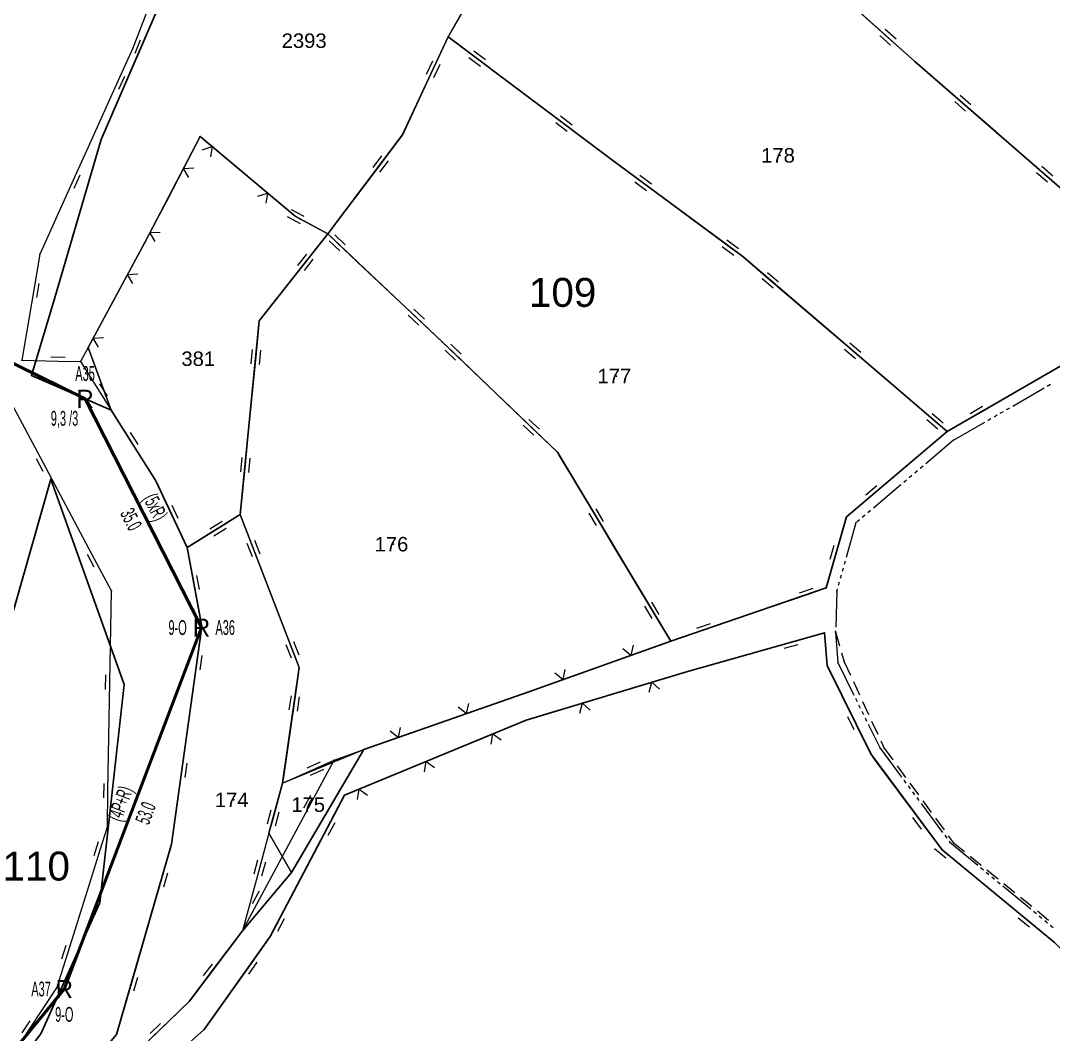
# Model space of a CAD drawing. Header units: millimetres. Extents: x 615240 to 617330, y 4151758 to 4153557.
# Drawn here: x 615952.1 to 616094.9, y 4152267.1 to 4152407.3 of the extents above; entities that cross this region are included whole.
import ezdxf
from ezdxf.enums import TextEntityAlignment as Align
from ezdxf.xclip import XClip

# ---------------------------------------------------------------- set-up
doc = ezdxf.new("R2010")
doc.units = ezdxf.units.MM
doc.header["$XCLIPFRAME"] = 2
for name, color, linetype, lineweight in [('01_UYGALAN_TARAMA', 26, 'Continuous', 20), ('02_ADA_ALN_YENI', 7, 'Continuous', 30), ('02_ADA_NO_YENI', 18, 'Continuous', 0), ('03_PARSEL_ALN_ESKI', 18, 'Continuous', 0), ('03_PARSEL_ALN_YENI', 171, 'Continuous', 0), ('03_PARSEL_NO_ESKI', 5, 'Continuous', 0), ('03_PARSEL_SNR_YENI', 5, 'Continuous', 0), ('06_DETAY_SNR_KROKI', 4, 'Continuous', 0), ('06_DETAY_SNR_PAFTA', 26, 'Continuous', 0), ('07_SNRTIP_GECERLI', 30, 'Continuous', 0), ('07_SNRTIP_SABIT', 18, 'Continuous', 0), ('DIREK_AG_MEVCUT', 3, 'Continuous', 25), ('HAT_AG_HAVAI_MEVCUT', 82, 'Continuous', 50), ('NOKTA_DETAY_YENI', 171, 'Continuous', 0), ('NOKTA_PARSEL_ESKI', 6, 'Continuous', 0), ('NOKTA_PARSEL_YENI', 30, 'Continuous', 0)]:
    doc.layers.add(name, color=color, linetype=linetype, lineweight=lineweight)
doc.styles.add('Direk', font='B_CAD')
doc.styles.get("Standard").update_dxf_attribs({"font": 'Arial'})

# ---------------------------------------------------------------- blocks, each defined once
blk = doc.blocks.new('fggg')
at = {"layer": '01_UYGALAN_TARAMA', "color": 252}
for p, q in [((616094.11, 4152356.74, 0.95), (616094.54, 4152356.99, 0.95)), ((616089.35, 4152353.99, 0.95), (616093.68, 4152356.49, 0.95)), ((616086.75, 4152352.5, 0.95), (616087.18, 4152352.75, 0.95)), ((616087.61, 4152353, 0.95), (616088.05, 4152353.25, 0.95)), ((616088.48, 4152353.5, 0.95), (616088.91, 4152353.75, 0.95)), ((616081.12, 4152349.25, 0.95), (616085.45, 4152351.75, 0.95)), ((616085.88, 4152352, 0.95), (616086.31, 4152352.25, 0.95)), ((616081.12, 4152349.25, 0.95), (616077.3, 4152346.02, 0.95)), ((616076.92, 4152345.69, 0.95), (616076.54, 4152345.37, 0.95)), ((616075.39, 4152344.4, 0.95), (616075.01, 4152344.08, 0.95)), ((616076.16, 4152345.05, 0.95), (616075.78, 4152344.72, 0.95)), ((616073.87, 4152343.11, 0.95), (616070.06, 4152339.87, 0.95)), ((616074.63, 4152343.75, 0.95), (616074.25, 4152343.43, 0.95)), ((616068.91, 4152338.9, 0.95), (616068.53, 4152338.58, 0.95)), ((616069.67, 4152339.55, 0.95), (616069.29, 4152339.23, 0.95)), ((616067.65, 4152337.84, 0.95), (616066.29, 4152333.03, 0.95)), ((616068.15, 4152338.26, 0.95), (616067.77, 4152337.93, 0.95)), ((616065.89, 4152331.58, 0.95), (616065.75, 4152331.1, 0.95)), ((616066.16, 4152332.55, 0.95), (616066.02, 4152332.06, 0.95)), ((616065.61, 4152330.62, 0.95), (616065.48, 4152330.14, 0.95)), ((616065, 4152328.43, 0.95), (616064.85, 4152323.43, 0.95)), ((616065.07, 4152328.7, 0.95), (616065, 4152328.43, 0.95)), ((616065.34, 4152329.66, 0.95), (616065.21, 4152329.18, 0.95)), ((616064.81, 4152322.73, 0.95), (616065.16, 4152318.52, 0.95)), ((616064.83, 4152322.93, 0.95), (616064.82, 4152322.76, 0.95)), ((616065.16, 4152318.52, 0.95), (616067.36, 4152314.03, 0.95)), ((616067.58, 4152313.58, 0.95), (616067.8, 4152313.13, 0.95)), ((616068.02, 4152312.68, 0.95), (616068.24, 4152312.23, 0.95)), ((616068.46, 4152311.79, 0.95), (616068.68, 4152311.34, 0.95)), ((616068.9, 4152310.89, 0.95), (616069.12, 4152310.44, 0.95)), ((616069.35, 4152309.99, 0.95), (616070.98, 4152306.67, 0.95)), ((616070.98, 4152306.67, 0.95), (616073.96, 4152302.66, 0.95)), ((616074.26, 4152302.26, 0.95), (616074.56, 4152301.86, 0.95)), ((616074.86, 4152301.46, 0.95), (616075.16, 4152301.06, 0.95)), ((616075.45, 4152300.66, 0.95), (616075.75, 4152300.25, 0.95)), ((616076.05, 4152299.85, 0.95), (616076.35, 4152299.45, 0.95)), ((616076.65, 4152299.05, 0.95), (616079.63, 4152295.04, 0.95)), ((616079.93, 4152294.64, 0.95), (616080.23, 4152294.24, 0.95)), ((616080.53, 4152293.84, 0.95), (616080.64, 4152293.68, 0.95)), ((616080.64, 4152293.68, 0.95), (616084.5, 4152290.5, 0.95)), ((616084.89, 4152290.18, 0.95), (616085.27, 4152289.86, 0.95)), ((616085.66, 4152289.54, 0.95), (616086.04, 4152289.23, 0.95)), ((616086.43, 4152288.91, 0.95), (616086.81, 4152288.59, 0.95)), ((616087.2, 4152288.27, 0.95), (616087.58, 4152287.95, 0.95)), ((616087.97, 4152287.64, 0.95), (616091.83, 4152284.45, 0.95)), ((616092.21, 4152284.13, 0.95), (616092.6, 4152283.82, 0.95)), ((616092.98, 4152283.5, 0.95), (616093.37, 4152283.18, 0.95)), ((616093.75, 4152282.86, 0.95), (616094.14, 4152282.54, 0.95)), ((616094.52, 4152282.22, 0.95), (616094.91, 4152281.91, 0.95))]:
    blk.add_line(p, q, dxfattribs=at)
for p in [(616081.12, 4152349.25, 635.67), (616081.12, 4152349.25, 635.67), (616067.65, 4152337.84, 639.24), (616067.65, 4152337.84, 639.24), (616065, 4152328.43, 638.83), (616065, 4152328.43, 638.83), (616064.81, 4152322.73, 638.64), (616064.82, 4152322.76, 638.84), (616065.16, 4152318.52, 638.39), (616065.16, 4152318.52, 638.39), (616070.98, 4152306.67, 638.17), (616070.98, 4152306.67, 638.17), (616080.64, 4152293.68, 637.95), (616080.64, 4152293.68, 637.95)]:
    blk.add_point(p, dxfattribs=at)
at = {"layer": '02_ADA_ALN_YENI', "color": 252}
for points in [[(616103.19, 4152363.7, 0), (616080.25, 4152350.48, 0), (616066.33, 4152338.69, 0), (616063.55, 4152328.84, 0), (616042.03, 4152321.46, 0), (616022.4, 4152314.49, 0), (615999.62, 4152306.49, 0), (615989.6, 4152289.48, 0), (615982.82, 4152281.42, 0), (615975.48, 4152271.72, 0), (615967.56, 4152264.05, 0)], [(615965.41, 4152267.08, 0), (615973.02, 4152293.41, 0), (615977.18, 4152323.52, 0), (615975.19, 4152334.41, 0), (615975.19, 4152334.41, 0), (615970.83, 4152343.65, 0), (615964.66, 4152353.43, 0), (615953.66, 4152358.19, 0), (615956.92, 4152369.12, 0), (615963.27, 4152390.84, 0), (615972.73, 4152412.74, 0), (615989.16, 4152436.89, 0), (616005.21, 4152451.7, 0), (616021.89, 4152458.64, 0), (616027.83, 4152442.63, 0), (616026.38, 4152468.86, 0), (616039.04, 4152487.19, 0), (616068.96, 4152459.72, 0), (616091.13, 4152438.44, 0), (616109.93, 4152420.61, 0)], [(615964.12, 4152255.83, 0), (615977.51, 4152267.77, 0), (615986.67, 4152280.66, 0), (615996.93, 4152300.19, 0), (616022.06, 4152310.56, 0), (616044.2, 4152317.23, 0), (616063.31, 4152322.61, 0), (616063.68, 4152318.11, 0), (616069.69, 4152305.89, 0), (616079.55, 4152292.64, 0), (616095.09, 4152279.81, 0)]]:
    blk.add_polyline3d(points, dxfattribs=at)
blk.add_polyline3d([(615966.47, 4152315.5, 0), (615963.1, 4152285.31, 0), (615954.95, 4152267.17, 0), (615944.02, 4152253.12, 0), (615914.11, 4152240.35, 0), (615929.04, 4152267, 0), (615942.49, 4152295.38, 0), (615956.34, 4152343.87, 0), (615966.47, 4152315.5, 0)], close=True, dxfattribs=at)
at = {"layer": '03_PARSEL_ALN_ESKI', "color": 252}
for p in [(615991.74, 4152404.5), (616057.17, 4152388.65), (615977, 4152360.53), (616034.53, 4152358.14), (616003.72, 4152334.89), (615981.61, 4152299.53), (615992.19, 4152298.88)]:
    blk.add_point(p, dxfattribs=at)
at = {"layer": '03_PARSEL_ALN_YENI', "color": 252}
for points in [[(616122.52, 4152395.13, 0), (616108.84, 4152372.89, 0), (616075.8, 4152401.62, 0), (616052.92, 4152422.14, 0), (616027.83, 4152442.63, 0), (616026.38, 4152468.86, 0), (616039.04, 4152487.19, 0), (616068.96, 4152459.72, 0), (616091.13, 4152438.44, 0), (616109.93, 4152420.61, 0), (616128.57, 4152402.57, 0), (616122.52, 4152395.13, 0)], [(615990.1, 4152380.22, 0), (615976.99, 4152391.24, 0), (615969.3, 4152376.59, 0), (615961.49, 4152362.09, 0), (615964.66, 4152353.43, 0), (615953.66, 4152358.19, 0), (615956.92, 4152369.12, 0), (615963.27, 4152390.84, 0), (615972.73, 4152412.74, 0), (615989.16, 4152436.89, 0), (616005.21, 4152451.7, 0), (616021.89, 4152458.64, 0), (616027.83, 4152442.63, 0), (616018.41, 4152417.55, 0), (616011.28, 4152405.05, 0), (616004.92, 4152391.44, 0), (615994.6, 4152377.78, 0), (615990.1, 4152380.22, 0)], [(616052.92, 4152422.14, 0), (616075.8, 4152401.62, 0), (616108.84, 4152372.89, 0), (616103.19, 4152363.7, 0), (616080.25, 4152350.48, 0), (616052, 4152374.65, 0), (616034.21, 4152387.82, 0), (616011.28, 4152405.05, 0), (616018.41, 4152417.55, 0), (616027.83, 4152442.63, 0), (616052.92, 4152422.14, 0)], [(616026.37, 4152347.59, 0), (616010.49, 4152362.84, 0), (615994.6, 4152377.78, 0), (616004.92, 4152391.44, 0), (616011.28, 4152405.05, 0), (616034.21, 4152387.82, 0), (616052, 4152374.65, 0), (616080.25, 4152350.48, 0), (616066.33, 4152338.69, 0), (616063.55, 4152328.84, 0), (616042.03, 4152321.46, 0), (616026.37, 4152347.59, 0)], [(615961.49, 4152362.09, 0), (615969.3, 4152376.59, 0), (615976.99, 4152391.24, 0), (615990.1, 4152380.22, 0), (615994.6, 4152377.78, 0), (615985.13, 4152365.75, 0), (615982.52, 4152338.97, 0), (615975.19, 4152334.41, 0), (615970.83, 4152343.65, 0), (615964.66, 4152353.43, 0), (615961.49, 4152362.09, 0)], [(615988.35, 4152301.83, 0), (615990.67, 4152317.82, 0), (615982.52, 4152338.97, 0), (615985.13, 4152365.75, 0), (615994.6, 4152377.78, 0), (616010.49, 4152362.84, 0), (616026.37, 4152347.59, 0), (616042.03, 4152321.46, 0), (616022.4, 4152314.49, 0), (615999.62, 4152306.49, 0), (615988.35, 4152301.83, 0)], [(615929.04, 4152267, 0), (615942.49, 4152295.38, 0), (615956.34, 4152343.87, 0), (615966.47, 4152315.5, 0), (615963.1, 4152285.31, 0), (615954.95, 4152267.17, 0), (615944.02, 4152253.12, 0), (615914.11, 4152240.35, 0), (615929.04, 4152267, 0)], [(615965.41, 4152267.08, 0), (615973.02, 4152293.41, 0), (615977.18, 4152323.52, 0), (615975.19, 4152334.41, 0), (615982.52, 4152338.97, 0), (615990.67, 4152317.82, 0), (615988.35, 4152301.83, 0), (615986.48, 4152294.93, 0), (615989.6, 4152289.48, 0), (615982.82, 4152281.42, 0), (615975.48, 4152271.72, 0), (615967.56, 4152264.05, 0), (615952.88, 4152250.53, 0), (615956.33, 4152256.31, 0), (615965.41, 4152267.08, 0)], [(616120.28, 4152265.64, 0), (616032.46, 4152199.85, 0), (616026.09, 4152201.33, 0), (616001.7, 4152209.71, 0), (615999.9, 4152213.3, 0), (615993.24, 4152222.09, 0), (615987.11, 4152229.42, 0), (615980.66, 4152237.7, 0), (615969.53, 4152249.57, 0), (615965.79, 4152253.71, 0), (615964.12, 4152255.83, 0), (615977.51, 4152267.77, 0), (615986.67, 4152280.66, 0), (615996.93, 4152300.19, 0), (616022.06, 4152310.56, 0), (616044.2, 4152317.23, 0), (616063.31, 4152322.61, 0), (616063.68, 4152318.11, 0), (616069.69, 4152305.89, 0), (616079.55, 4152292.64, 0), (616095.09, 4152279.81, 0), (616105.7, 4152269.42, 0), (616120.28, 4152265.64, 0)], [(615988.35, 4152301.83, 0), (615999.62, 4152306.49, 0), (615989.6, 4152289.48, 0), (615986.48, 4152294.93, 0), (615988.35, 4152301.83, 0)]]:
    blk.add_polyline3d(points, close=True, dxfattribs=at)
at = {"layer": '03_PARSEL_SNR_YENI', "color": 252}
for p, q in [((616015.94, 4152413.21, 0.95), (616011.28, 4152405.05, 0.95)), ((616072.07, 4152404.96, 0.95), (616064.63, 4152411.63, 0.95)), ((616073.19, 4152404.71, 0.95), (616071.7, 4152406.04, 0.95)), ((616011.28, 4152405.05, 0.95), (616009.16, 4152400.52, 0.95)), ((616011.28, 4152405.05, 0.95), (616015.28, 4152402.05, 0.95)), ((616072.44, 4152403.87, 0.95), (616070.95, 4152405.2, 0.95)), ((616075.8, 4152401.62, 0.95), (616072.07, 4152404.96, 0.95)), ((616014.81, 4152403.1, 0.95), (616016.41, 4152401.9, 0.95)), ((616009.08, 4152401.66, 0.95), (616008.23, 4152399.85, 0.95)), ((616014.14, 4152402.2, 0.95), (616015.74, 4152401, 0.95)), ((616015.28, 4152402.05, 0.95), (616023.27, 4152396.04, 0.95)), ((616082.42, 4152395.86, 0.95), (616075.8, 4152401.62, 0.95)), ((616009.16, 4152400.52, 0.95), (616004.93, 4152391.46, 0.95)), ((616010.1, 4152401.19, 0.95), (616009.25, 4152399.38, 0.95)), ((616023.27, 4152396.04, 0.95), (616027.27, 4152393.04, 0.95)), ((616082.81, 4152394.78, 0.95), (616081.3, 4152396.09, 0.95)), ((616083.55, 4152395.62, 0.95), (616082.04, 4152396.94, 0.95)), ((616086.2, 4152392.58, 0.95), (616082.42, 4152395.86, 0.95)), ((616026.13, 4152393.19, 0.95), (616027.73, 4152391.99, 0.95)), ((616026.81, 4152394.09, 0.95), (616028.41, 4152392.89, 0.95)), ((616027.27, 4152393.04, 0.95), (616034.21, 4152387.82, 0.95)), ((616004.92, 4152391.44, 0.95), (616001.91, 4152387.45, 0.95)), ((616004.93, 4152391.46, 0.95), (616004.92, 4152391.44, 0.95)), ((616093.74, 4152386.01, 0.95), (616086.2, 4152392.58, 0.95)), ((615976.99, 4152391.24, 0.95), (615974.66, 4152386.81, 0.95)), ((615978.62, 4152389.87, 0.95), (615976.99, 4152391.24, 0.95)), ((615977.26, 4152389.42, 0.95), (615978.62, 4152389.87, 0.95)), ((615978.62, 4152389.87, 0.95), (615978.41, 4152388.45, 0.95)), ((615982.45, 4152386.65, 0.95), (615978.62, 4152389.87, 0.95)), ((616002.06, 4152388.58, 0.95), (616000.86, 4152386.99, 0.95)), ((616001.91, 4152387.45, 0.95), (615995.88, 4152379.47, 0.95)), ((616002.96, 4152387.91, 0.95), (616001.76, 4152386.31, 0.95)), ((616034.21, 4152387.82, 0.95), (616038.23, 4152384.85, 0.95)), ((616094.87, 4152385.78, 0.95), (616093.36, 4152387.09, 0.95)), ((615974.66, 4152386.81, 0.95), (615972.34, 4152382.38, 0.95)), ((615974.66, 4152386.81, 0.95), (615976.09, 4152386.91, 0.95)), ((615975.4, 4152385.58, 0.95), (615974.66, 4152386.81, 0.95)), ((615986.28, 4152383.44, 0.95), (615982.45, 4152386.65, 0.95)), ((616037.76, 4152385.9, 0.95), (616039.36, 4152384.71, 0.95)), ((616094.13, 4152384.93, 0.95), (616092.62, 4152386.25, 0.95)), ((616097.52, 4152382.73, 0.95), (616093.74, 4152386.01, 0.95)), ((616037.09, 4152384.99, 0.95), (616038.69, 4152383.8, 0.95)), ((616038.23, 4152384.85, 0.95), (616046.26, 4152378.9, 0.95)), ((615984.92, 4152382.99, 0.95), (615986.28, 4152383.44, 0.95)), ((615986.28, 4152383.44, 0.95), (615986.07, 4152382.02, 0.95)), ((615990.1, 4152380.22, 0.95), (615986.28, 4152383.44, 0.95)), ((615972.34, 4152382.38, 0.95), (615970.02, 4152377.96, 0.95)), ((615990.82, 4152379.19, 0.95), (615989.06, 4152380.15, 0.95)), ((615991.36, 4152380.18, 0.95), (615989.6, 4152381.13, 0.95)), ((615990.21, 4152380.16, 0.95), (615990.1, 4152380.22, 0.95)), ((615994.6, 4152377.78, 0.95), (615990.21, 4152380.16, 0.95)), ((615995.88, 4152379.47, 0.95), (615994.6, 4152377.78, 0.95)), ((616046.26, 4152378.9, 0.95), (616050.28, 4152375.92, 0.95)), ((615970.02, 4152377.96, 0.95), (615969.3, 4152376.59, 0.95)), ((615970.02, 4152377.96, 0.95), (615971.44, 4152378.05, 0.95)), ((615970.75, 4152376.73, 0.95), (615970.02, 4152377.96, 0.95)), ((615994.6, 4152377.78, 0.95), (615991.51, 4152373.85, 0.95)), ((615995.92, 4152376.54, 0.95), (615994.6, 4152377.78, 0.95)), ((615997.04, 4152376.27, 0.95), (615995.58, 4152377.64, 0.95)), ((616049.81, 4152376.97, 0.95), (616051.42, 4152375.78, 0.95)), ((615969.3, 4152376.59, 0.95), (615966.93, 4152372.19, 0.95)), ((615996.27, 4152375.45, 0.95), (615994.81, 4152376.82, 0.95)), ((615999.57, 4152373.12, 0.95), (615995.92, 4152376.54, 0.95)), ((616049.14, 4152376.06, 0.95), (616050.75, 4152374.87, 0.95)), ((616050.28, 4152375.92, 0.95), (616052, 4152374.65, 0.95)), ((615991.69, 4152374.99, 0.95), (615990.45, 4152373.42, 0.95)), ((615992.57, 4152374.29, 0.95), (615991.34, 4152372.72, 0.95)), ((616052, 4152374.65, 0.95), (616055.8, 4152371.4, 0.95)), ((615991.51, 4152373.85, 0.95), (615985.33, 4152366, 0.95)), ((616006.85, 4152366.27, 0.95), (615999.57, 4152373.12, 0.95)), ((615966.93, 4152372.19, 0.95), (615964.55, 4152367.78, 0.95)), ((615966.93, 4152372.19, 0.95), (615968.35, 4152372.27, 0.95)), ((615967.64, 4152370.95, 0.95), (615966.93, 4152372.19, 0.95)), ((616054.68, 4152371.62, 0.95), (616056.19, 4152370.32, 0.95)), ((616055.41, 4152372.47, 0.95), (616056.93, 4152371.17, 0.95)), ((616055.8, 4152371.4, 0.95), (616063.4, 4152364.9, 0.95)), ((615964.55, 4152367.78, 0.95), (615962.18, 4152363.38, 0.95)), ((616007.97, 4152365.99, 0.95), (616006.51, 4152367.36, 0.95)), ((615985.13, 4152365.75, 0.95), (615984.65, 4152360.77, 0.95)), ((615985.33, 4152366, 0.95), (615985.13, 4152365.75, 0.95)), ((616007.19, 4152365.17, 0.95), (616005.74, 4152366.54, 0.95)), ((616010.49, 4152362.84, 0.95), (616006.85, 4152366.27, 0.95)), ((616063.4, 4152364.9, 0.95), (616067.2, 4152361.65, 0.95)), ((615962.18, 4152363.38, 0.95), (615961.49, 4152362.09, 0.95)), ((615962.18, 4152363.38, 0.95), (615963.61, 4152363.46, 0.95)), ((615962.9, 4152362.14, 0.95), (615962.18, 4152363.38, 0.95)), ((616011.95, 4152361.45, 0.95), (616010.49, 4152362.84, 0.95)), ((616066.8, 4152362.72, 0.95), (616068.32, 4152361.42, 0.95)), ((615984.18, 4152361.82, 0.95), (615983.99, 4152359.83, 0.95)), ((615985.3, 4152361.71, 0.95), (615985.11, 4152359.72, 0.95)), ((616012.28, 4152360.35, 0.95), (616010.84, 4152361.73, 0.95)), ((616013.06, 4152361.16, 0.95), (616011.62, 4152362.55, 0.95)), ((616015.55, 4152357.98, 0.95), (616011.95, 4152361.45, 0.95)), ((616066.07, 4152361.87, 0.95), (616067.59, 4152360.57, 0.95)), ((616067.2, 4152361.65, 0.95), (616074.8, 4152355.15, 0.95)), ((615984.65, 4152360.77, 0.95), (615983.67, 4152350.82, 0.95)), ((616093.24, 4152357.97, 0.95), (616097.58, 4152360.47, 0.95)), ((616022.76, 4152351.05, 0.95), (616015.55, 4152357.98, 0.95)), ((616084.58, 4152352.98, 0.95), (616093.24, 4152357.97, 0.95)), ((616074.8, 4152355.15, 0.95), (616078.6, 4152351.9, 0.95)), ((615964.66, 4152353.43, 0.95), (615967.33, 4152349.2, 0.95)), ((616078.2, 4152352.97, 0.95), (616079.72, 4152351.67, 0.95)), ((616080.25, 4152350.48, 0.95), (616084.58, 4152352.98, 0.95)), ((616083.43, 4152352.97, 0.95), (616085.17, 4152353.97, 0.95)), ((616023.09, 4152349.96, 0.95), (616021.65, 4152351.34, 0.95)), ((616023.87, 4152350.77, 0.95), (616022.43, 4152352.15, 0.95)), ((616077.47, 4152352.12, 0.95), (616078.99, 4152350.82, 0.95)), ((616078.6, 4152351.9, 0.95), (616080.25, 4152350.48, 0.95)), ((615967.27, 4152350.34, 0.95), (615968.34, 4152348.65, 0.95)), ((615983.67, 4152350.82, 0.95), (615983.19, 4152345.84, 0.95)), ((616026.37, 4152347.59, 0.95), (616022.76, 4152351.05, 0.95)), ((616077.78, 4152348.39, 0.95), (616080.25, 4152350.48, 0.95)), ((615967.33, 4152349.2, 0.95), (615970.83, 4152343.65, 0.95)), ((616026.61, 4152347.19, 0.95), (616026.37, 4152347.59, 0.95)), ((616031.75, 4152338.61, 0.95), (616026.61, 4152347.19, 0.95)), ((616070.15, 4152341.92, 0.95), (616077.78, 4152348.39, 0.95)), ((615983.19, 4152345.84, 0.95), (615982.52, 4152338.97, 0.95)), ((615982.72, 4152346.89, 0.95), (615982.53, 4152344.9, 0.95)), ((615983.84, 4152346.78, 0.95), (615983.65, 4152344.79, 0.95)), ((615970.83, 4152343.65, 0.95), (615972.96, 4152339.13, 0.95)), ((616069.02, 4152341.7, 0.95), (616070.55, 4152343, 0.95)), ((616066.33, 4152338.69, 0.95), (616070.15, 4152341.92, 0.95)), ((615973.05, 4152340.28, 0.95), (615973.9, 4152338.47, 0.95)), ((615972.96, 4152339.13, 0.95), (615975.19, 4152334.41, 0.95)), ((615979.43, 4152337.05, 0.95), (615982.52, 4152338.97, 0.95)), ((615982.52, 4152338.97, 0.95), (615984.31, 4152334.31, 0.95)), ((616031.78, 4152337.47, 0.95), (616030.75, 4152339.18, 0.95)), ((616032.75, 4152338.04, 0.95), (616031.72, 4152339.76, 0.95)), ((616034.32, 4152334.32, 0.95), (616031.75, 4152338.61, 0.95)), ((616064.91, 4152333.65, 0.95), (616066.33, 4152338.69, 0.95)), ((615975.19, 4152334.41, 0.95), (615979.43, 4152337.05, 0.95)), ((615978.29, 4152337, 0.95), (615979.99, 4152338.06, 0.95)), ((615978.88, 4152336.05, 0.95), (615980.58, 4152337.11, 0.95)), ((615975.19, 4152334.41, 0.95), (615976.09, 4152329.5, 0.95)), ((615983.43, 4152335.04, 0.95), (615984.15, 4152333.17, 0.95)), ((615984.31, 4152334.31, 0.95), (615987.91, 4152324.97, 0.95)), ((615984.48, 4152335.44, 0.95), (615985.2, 4152333.57, 0.95)), ((616039.46, 4152325.75, 0.95), (616034.32, 4152334.32, 0.95)), ((616064.1, 4152332.84, 0.95), (616064.64, 4152334.77, 0.95)), ((616063.55, 4152328.84, 0.95), (616064.91, 4152333.65, 0.95)), ((615976.46, 4152330.58, 0.95), (615976.82, 4152328.61, 0.95)), ((615976.09, 4152329.5, 0.95), (615977.18, 4152323.52, 0.95)), ((616059.82, 4152328.15, 0.95), (616061.71, 4152328.8, 0.95)), ((616060.95, 4152327.95, 0.95), (616063.55, 4152328.84, 0.95)), ((616056.22, 4152326.32, 0.95), (616060.95, 4152327.95, 0.95)), ((616039.49, 4152324.6, 0.95), (616038.46, 4152326.32, 0.95)), ((616040.46, 4152325.18, 0.95), (616039.43, 4152326.89, 0.95)), ((616042.03, 4152321.46, 0.95), (616039.46, 4152325.75, 0.95)), ((616046.76, 4152323.08, 0.95), (616056.22, 4152326.32, 0.95)), ((615987.91, 4152324.97, 0.95), (615989.71, 4152320.31, 0.95)), ((615977.18, 4152323.52, 0.95), (615976.49, 4152318.57, 0.95)), ((616042.03, 4152321.46, 0.95), (616046.76, 4152323.08, 0.95)), ((616045.63, 4152323.29, 0.95), (616047.52, 4152323.94, 0.95)), ((615989.87, 4152321.44, 0.95), (615990.59, 4152319.58, 0.95)), ((616041.24, 4152321.18, 0.95), (616042.03, 4152321.46, 0.95)), ((616063.31, 4152322.61, 0.95), (616058.5, 4152321.26, 0.95)), ((616063.68, 4152318.11, 0.95), (616063.31, 4152322.61, 0.95)), ((615988.82, 4152321.04, 0.95), (615989.54, 4152319.17, 0.95)), ((615989.71, 4152320.31, 0.95), (615990.67, 4152317.82, 0.95)), ((616036.53, 4152319.51, 0.95), (616035.42, 4152320.41, 0.95)), ((616036.53, 4152319.51, 0.95), (616041.24, 4152321.18, 0.95)), ((616036.83, 4152320.91, 0.95), (616036.53, 4152319.51, 0.95)), ((616058.5, 4152321.26, 0.95), (616048.88, 4152318.55, 0.95)), ((616059.62, 4152320.99, 0.95), (616057.69, 4152320.45, 0.95)), ((615976.49, 4152318.57, 0.95), (615975.12, 4152308.66, 0.95)), ((615977.19, 4152319.48, 0.95), (615976.91, 4152317.5, 0.95)), ((616031.82, 4152317.84, 0.95), (616036.53, 4152319.51, 0.95)), ((616048.88, 4152318.55, 0.95), (616044.2, 4152317.23, 0.95)), ((615990.67, 4152317.82, 0.95), (615989.95, 4152312.87, 0.95)), ((616027.11, 4152316.17, 0.95), (616025.99, 4152317.06, 0.95)), ((616027.11, 4152316.17, 0.95), (616031.82, 4152317.84, 0.95)), ((616027.41, 4152317.56, 0.95), (616027.11, 4152316.17, 0.95)), ((616044.2, 4152317.23, 0.95), (616039.41, 4152315.79, 0.95)), ((616067.49, 4152310.37, 0.95), (616063.68, 4152318.11, 0.95)), ((616022.4, 4152314.49, 0.95), (616027.11, 4152316.17, 0.95)), ((616039.41, 4152315.79, 0.95), (616034.63, 4152314.35, 0.95)), ((616039.05, 4152314.41, 0.95), (616039.41, 4152315.79, 0.95)), ((616039.41, 4152315.79, 0.95), (616040.48, 4152314.84, 0.95)), ((616018.49, 4152313.12, 0.95), (616022.4, 4152314.49, 0.95)), ((616034.63, 4152314.35, 0.95), (616029.84, 4152312.91, 0.95)), ((615989.95, 4152312.87, 0.95), (615988.52, 4152302.98, 0.95)), ((615989.54, 4152313.94, 0.95), (615989.25, 4152311.97, 0.95)), ((615990.65, 4152313.78, 0.95), (615990.36, 4152311.8, 0.95)), ((616013.77, 4152311.46, 0.95), (616018.49, 4152313.12, 0.95)), ((616014.08, 4152312.86, 0.95), (616013.77, 4152311.46, 0.95)), ((616029.84, 4152312.91, 0.95), (616025.05, 4152311.46, 0.95)), ((616029.47, 4152311.52, 0.95), (616029.84, 4152312.91, 0.95)), ((616029.84, 4152312.91, 0.95), (616030.91, 4152311.96, 0.95)), ((616009.06, 4152309.8, 0.95), (616013.77, 4152311.46, 0.95)), ((616013.77, 4152311.46, 0.95), (616012.66, 4152312.36, 0.95)), ((616025.05, 4152311.46, 0.95), (616022.06, 4152310.56, 0.95)), ((616022.06, 4152310.56, 0.95), (616017.44, 4152308.66, 0.95)), ((616067.42, 4152309.23, 0.95), (616066.54, 4152311.02, 0.95)), ((616069.69, 4152305.89, 0.95), (616067.49, 4152310.37, 0.95)), ((615975.12, 4152308.66, 0.95), (615974.44, 4152303.71, 0.95)), ((616004.34, 4152308.15, 0.95), (616003.23, 4152309.05, 0.95)), ((616004.34, 4152308.15, 0.95), (616009.06, 4152309.8, 0.95)), ((616004.64, 4152309.54, 0.95), (616004.34, 4152308.15, 0.95)), ((616017.44, 4152308.66, 0.95), (616012.82, 4152306.75, 0.95)), ((616017.21, 4152307.24, 0.95), (616017.44, 4152308.66, 0.95)), ((616017.44, 4152308.66, 0.95), (616018.6, 4152307.82, 0.95)), ((615999.62, 4152306.49, 0.95), (616004.34, 4152308.15, 0.95)), ((616012.82, 4152306.75, 0.95), (616008.2, 4152304.84, 0.95)), ((616070.59, 4152304.67, 0.95), (616069.69, 4152305.89, 0.95)), ((615975.13, 4152304.62, 0.95), (615974.86, 4152302.64, 0.95)), ((616008.2, 4152304.84, 0.95), (616003.58, 4152302.93, 0.95)), ((616007.97, 4152303.43, 0.95), (616008.2, 4152304.84, 0.95)), ((616008.2, 4152304.84, 0.95), (616009.36, 4152304, 0.95)), ((616076.56, 4152296.65, 0.95), (616070.59, 4152304.67, 0.95)), ((615974.44, 4152303.71, 0.95), (615973.07, 4152293.8, 0.95)), ((615988.52, 4152302.98, 0.95), (615988.35, 4152301.83, 0.95)), ((616003.58, 4152302.93, 0.95), (615998.96, 4152301.02, 0.95)), ((615988.35, 4152301.83, 0.95), (615987.05, 4152297.01, 0.95)), ((615996.93, 4152300.19, 0.95), (615994.6, 4152295.76, 0.95)), ((615998.96, 4152301.02, 0.95), (615996.93, 4152300.19, 0.95)), ((615998.73, 4152299.61, 0.95), (615998.96, 4152301.02, 0.95)), ((615998.96, 4152301.02, 0.95), (616000.11, 4152300.18, 0.95)), ((615986.76, 4152298.12, 0.95), (615986.24, 4152296.19, 0.95)), ((615987.05, 4152297.01, 0.95), (615986.48, 4152294.93, 0.95)), ((615987.85, 4152297.83, 0.95), (615987.33, 4152295.9, 0.95)), ((616076.71, 4152295.51, 0.95), (616075.52, 4152297.12, 0.95)), ((615994.6, 4152295.76, 0.95), (615989.95, 4152286.91, 0.95)), ((615995.57, 4152296.38, 0.95), (615994.64, 4152294.61, 0.95)), ((616079.55, 4152292.64, 0.95), (616076.56, 4152296.65, 0.95)), ((615973.02, 4152293.41, 0.95), (615971.63, 4152288.6, 0.95)), ((615973.07, 4152293.8, 0.95), (615973.02, 4152293.41, 0.95)), ((616080.08, 4152291.48, 0.95), (616078.53, 4152292.75, 0.95)), ((616079.66, 4152292.55, 0.95), (616079.55, 4152292.64, 0.95)), ((616083.52, 4152289.36, 0.95), (616079.66, 4152292.55, 0.95)), ((615971.63, 4152288.6, 0.95), (615968.86, 4152279, 0.95)), ((615972.45, 4152289.41, 0.95), (615971.89, 4152287.49, 0.95)), ((616091.23, 4152283, 0.95), (616083.52, 4152289.36, 0.95)), ((615989.95, 4152286.91, 0.95), (615987.62, 4152282.48, 0.95)), ((615988.59, 4152283.11, 0.95), (615987.66, 4152281.34, 0.95)), ((616091.64, 4152281.93, 0.95), (616090.1, 4152283.2, 0.95)), ((616095.09, 4152279.81, 0.95), (616091.23, 4152283, 0.95)), ((615978.5, 4152275.71, 0.95), (615982.82, 4152281.42, 0.95)), ((615987.62, 4152282.48, 0.95), (615986.67, 4152280.66, 0.95)), ((615986.67, 4152280.66, 0.95), (615983.77, 4152276.59, 0.95)), ((615968.86, 4152279, 0.95), (615967.47, 4152274.19, 0.95)), ((615984.81, 4152277.08, 0.95), (615983.65, 4152275.44, 0.95)), ((615975.48, 4152271.72, 0.95), (615978.5, 4152275.71, 0.95)), ((615977.45, 4152275.25, 0.95), (615978.66, 4152276.84, 0.95)), ((615983.77, 4152276.59, 0.95), (615977.98, 4152268.43, 0.95)), ((615967.47, 4152274.19, 0.95), (615965.41, 4152267.08, 0.95)), ((615968.29, 4152275, 0.95), (615967.73, 4152273.08, 0.95)), ((615971.15, 4152267.53, 0.95), (615975.48, 4152271.72, 0.95)), ((615970.04, 4152267.24, 0.95), (615971.48, 4152268.63, 0.95)), ((615967.56, 4152264.05, 0.95), (615971.15, 4152267.53, 0.95)), ((615974.57, 4152265.15, 0.95), (615977.51, 4152267.77, 0.95)), ((615977.98, 4152268.43, 0.95), (615977.51, 4152267.77, 0.95))]:
    blk.add_line(p, q, dxfattribs=at)
for p in [(616011.28, 4152405.05, 627.47), (616011.28, 4152405.05, 627.47), (616011.28, 4152405.05, 627.47), (616075.8, 4152401.62, 631.04), (616075.8, 4152401.62, 631.04), (616004.92, 4152391.44, 627.67), (616004.92, 4152391.44, 627.67), (615976.99, 4152391.24, 617.72), (615976.99, 4152391.24, 617.72), (616034.21, 4152387.82, 628.47), (616034.21, 4152387.82, 628.47), (615990.1, 4152380.22, 619.07), (615990.1, 4152380.22, 619.07), (615994.6, 4152377.78, 627.46), (615994.6, 4152377.78, 627.46), (615994.6, 4152377.78, 627.46), (615994.6, 4152377.78, 627.46), (615969.3, 4152376.59, 617.73), (615969.3, 4152376.59, 617.73), (616052, 4152374.65, 631.33), (616052, 4152374.65, 631.33), (615985.13, 4152365.75, 625.47), (615985.13, 4152365.75, 625.47), (616010.49, 4152362.84, 628.07), (616010.49, 4152362.84, 628.07), (615961.49, 4152362.09, 618.35), (615964.66, 4152353.43, 618.35), (616080.25, 4152350.48, 635.67), (616080.25, 4152350.48, 635.67), (616080.25, 4152350.48, 635.67), (616026.37, 4152347.59, 630.78), (616026.37, 4152347.59, 630.78), (615970.83, 4152343.65, 619.23), (615970.83, 4152343.65, 619.23), (615982.52, 4152338.97, 628.74), (615982.52, 4152338.97, 628.74), (615982.52, 4152338.97, 628.74), (616066.33, 4152338.69, 639.24), (616066.33, 4152338.69, 639.24), (615975.19, 4152334.41, 619.82), (615975.19, 4152334.41, 619.82), (615975.19, 4152334.41, 619.82), (616063.55, 4152328.84, 638.83), (616063.55, 4152328.84, 638.83), (615977.18, 4152323.52, 620.52), (615977.18, 4152323.52, 620.52), (616042.03, 4152321.46, 636.91), (616042.03, 4152321.46, 636.91), (616042.03, 4152321.46, 636.91), (616063.31, 4152322.61, 638.64), (616063.31, 4152322.61, 638.64), (615990.67, 4152317.82, 634.26), (615990.67, 4152317.82, 634.26), (616044.2, 4152317.23, 636.71), (616044.2, 4152317.23, 636.71), (616063.68, 4152318.11, 638.39), (616063.68, 4152318.11, 638.39), (616022.4, 4152314.49, 636.05), (616022.4, 4152314.49, 636.05), (616022.06, 4152310.56, 635.85), (616022.06, 4152310.56, 635.85), (615999.62, 4152306.49, 635.04), (616069.69, 4152305.89, 638.17), (616069.69, 4152305.89, 638.17), (615988.35, 4152301.83, 634.92), (615988.35, 4152301.83, 634.92), (615996.93, 4152300.19, 634.94), (615996.93, 4152300.19, 634.94), (615986.48, 4152294.93, 632.13), (615973.02, 4152293.41, 622.12), (615973.02, 4152293.41, 622.12), (616079.55, 4152292.64, 637.95), (616079.55, 4152292.64, 637.95), (615982.82, 4152281.42, 632.13), (615986.67, 4152280.66, 632.49), (615986.67, 4152280.66, 632.49), (615975.48, 4152271.72, 630.1), (615975.48, 4152271.72, 630.1), (615977.51, 4152267.77, 629.71), (615977.51, 4152267.77, 629.71)]:
    blk.add_point(p, dxfattribs=at)
at = {"layer": '06_DETAY_SNR_KROKI', "color": 252}
for p, q in [((615969.6, 4152408.5, 0.95), (615967.79, 4152403.84, 0.95)), ((615968.68, 4152404.57, 0.95), (615967.95, 4152402.71, 0.95)), ((615967.64, 4152403.45, 0.95), (615965.58, 4152398.89, 0.95)), ((615967.79, 4152403.84, 0.95), (615967.64, 4152403.45, 0.95)), ((615965.58, 4152398.89, 0.95), (615961.47, 4152389.77, 0.95)), ((615966.5, 4152399.57, 0.95), (615965.68, 4152397.75, 0.95)), ((615961.47, 4152389.77, 0.95), (615959.41, 4152385.22, 0.95)), ((615960.34, 4152385.9, 0.95), (615959.51, 4152384.07, 0.95)), ((615959.41, 4152385.22, 0.95), (615955.3, 4152376.1, 0.95)), ((615955.3, 4152376.1, 0.95), (615954.8, 4152374.98, 0.95)), ((615954.8, 4152374.98, 0.95), (615953.95, 4152370.06, 0.95)), ((615953.95, 4152370.06, 0.95), (615952.29, 4152360.33, 0.95)), ((615954.68, 4152370.95, 0.95), (615954.34, 4152368.98, 0.95)), ((615961.49, 4152362.09, 0.95), (615960.43, 4152360.13, 0.95)), ((615952.29, 4152360.33, 0.95), (615957.28, 4152360.21, 0.95)), ((615956.3, 4152360.8, 0.95), (615958.3, 4152360.75, 0.95)), ((615957.28, 4152360.21, 0.95), (615960.43, 4152360.13, 0.95)), ((615960.43, 4152360.13, 0.95), (615963.1, 4152355.9, 0.95)), ((615963.04, 4152357.05, 0.95), (615964.11, 4152355.36, 0.95)), ((615963.1, 4152355.9, 0.95), (615964.66, 4152353.43, 0.95)), ((615955.29, 4152346.08, 0.95), (615950.59, 4152354.9, 0.95)), ((615955.26, 4152344.93, 0.95), (615954.32, 4152346.7, 0.95)), ((615957.64, 4152341.67, 0.95), (615955.29, 4152346.08, 0.95)), ((615962.34, 4152332.84, 0.95), (615957.64, 4152341.67, 0.95)), ((615962.31, 4152331.69, 0.95), (615961.37, 4152333.46, 0.95)), ((615964.69, 4152328.43, 0.95), (615962.34, 4152332.84, 0.95)), ((615964.65, 4152325.8, 0.95), (615964.69, 4152328.43, 0.95)), ((615964.48, 4152315.8, 0.95), (615964.65, 4152325.8, 0.95)), ((615963.9, 4152314.81, 0.95), (615963.93, 4152316.81, 0.95)), ((615964.39, 4152310.8, 0.95), (615964.48, 4152315.8, 0.95)), ((615964.22, 4152300.8, 0.95), (615964.39, 4152310.8, 0.95)), ((615995.48, 4152305.03, 0.95), (615999.62, 4152306.49, 0.95)), ((615991.77, 4152303.98, 0.95), (615993.6, 4152304.8, 0.95)), ((615992.27, 4152299.04, 0.95), (615995.48, 4152305.03, 0.95)), ((615992.91, 4152303.88, 0.95), (615995.48, 4152305.03, 0.95)), ((615988.35, 4152301.83, 0.95), (615992.91, 4152303.88, 0.95)), ((615992.23, 4152302.96, 0.95), (615994.06, 4152303.78, 0.95)), ((615963.64, 4152299.81, 0.95), (615963.68, 4152301.81, 0.95)), ((615964.14, 4152295.8, 0.95), (615964.22, 4152300.8, 0.95)), ((615991.3, 4152298.43, 0.95), (615992.25, 4152300.19, 0.95)), ((615989.91, 4152294.64, 0.95), (615992.27, 4152299.04, 0.95)), ((615963.15, 4152292.65, 0.95), (615964.14, 4152295.8, 0.95)), ((615986.48, 4152294.93, 0.95), (615985.18, 4152290.1, 0.95)), ((615985.19, 4152285.82, 0.95), (615989.91, 4152294.64, 0.95)), ((615962.31, 4152291.86, 0.95), (615962.91, 4152293.77, 0.95)), ((615961.65, 4152287.88, 0.95), (615963.15, 4152292.65, 0.95)), ((615985.18, 4152290.1, 0.95), (615982.82, 4152281.42, 0.95)), ((615984.89, 4152291.21, 0.95), (615984.37, 4152289.28, 0.95)), ((615985.98, 4152290.92, 0.95), (615985.46, 4152288.99, 0.95)), ((615958.65, 4152278.33, 0.95), (615961.65, 4152287.88, 0.95)), ((615982.82, 4152281.42, 0.95), (615985.19, 4152285.82, 0.95)), ((615984.22, 4152285.21, 0.95), (615985.16, 4152286.97, 0.95)), ((615957.82, 4152277.55, 0.95), (615958.42, 4152279.46, 0.95)), ((615957.16, 4152273.56, 0.95), (615958.65, 4152278.33, 0.95)), ((615953.37, 4152267.83, 0.95), (615957.16, 4152273.56, 0.95)), ((615952.35, 4152267.31, 0.95), (615953.45, 4152268.98, 0.95)), ((615950.61, 4152263.66, 0.95), (615953.37, 4152267.83, 0.95))]:
    blk.add_line(p, q, dxfattribs=at)
for p in [(615967.64, 4152403.45, 617.63), (615967.64, 4152403.45, 617.63), (615954.8, 4152374.98, 618.51), (615954.8, 4152374.98, 618.51), (615961.49, 4152362.09, 617.73), (615952.29, 4152360.33, 619.69), (615952.29, 4152360.33, 619.69), (615960.43, 4152360.13, 618.35), (615960.43, 4152360.13, 618.35), (615960.43, 4152360.13, 618.35), (615964.66, 4152353.43, 619.23), (615964.69, 4152328.43, 619.72), (615964.69, 4152328.43, 619.72), (615999.62, 4152306.49, 636.05), (615995.48, 4152305.03, 635.04), (615995.48, 4152305.03, 635.04), (615995.48, 4152305.03, 635.04), (615988.35, 4152301.83, 634.92), (615964.14, 4152295.8, 621.56), (615964.14, 4152295.8, 621.56), (615986.48, 4152294.93, 634.92), (615982.82, 4152281.42, 632.13), (615982.82, 4152281.42, 632.13), (615957.16, 4152273.56, 623.47), (615957.16, 4152273.56, 623.47)]:
    blk.add_point(p, dxfattribs=at)
at = {"layer": '06_DETAY_SNR_PAFTA', "color": 252}
for p, q in [((616064.82, 4152322.76, 0.95), (616065.39, 4152320.84, 0.95)), ((616065.67, 4152319.88, 0.95), (616066.04, 4152318.61, 0.95)), ((616066.04, 4152318.61, 0.95), (616066.88, 4152316.79, 0.95)), ((616067.3, 4152315.89, 0.95), (616068.14, 4152314.07, 0.95)), ((616068.56, 4152313.16, 0.95), (616069.4, 4152311.35, 0.95)), ((616069.82, 4152310.44, 0.95), (616070.66, 4152308.63, 0.95)), ((616071.08, 4152307.72, 0.95), (616071.56, 4152306.68, 0.95)), ((616071.56, 4152306.68, 0.95), (616072.74, 4152305.06, 0.95)), ((616073.33, 4152304.26, 0.95), (616074.51, 4152302.64, 0.95)), ((616075.11, 4152301.84, 0.95), (616076.29, 4152300.22, 0.95)), ((616076.88, 4152299.41, 0.95), (616078.06, 4152297.8, 0.95)), ((616078.65, 4152296.99, 0.95), (616079.83, 4152295.38, 0.95)), ((616080.42, 4152294.57, 0.95), (616081.1, 4152293.65, 0.95)), ((616081.1, 4152293.65, 0.95), (616082.65, 4152292.38, 0.95)), ((616083.43, 4152291.75, 0.95), (616084.98, 4152290.49, 0.95)), ((616085.75, 4152289.86, 0.95), (616087.31, 4152288.6, 0.95)), ((616088.08, 4152287.97, 0.95), (616089.63, 4152286.71, 0.95)), ((616090.41, 4152286.08, 0.95), (616091.96, 4152284.82, 0.95)), ((616092.74, 4152284.19, 0.95), (616094.29, 4152282.92, 0.95))]:
    blk.add_line(p, q, dxfattribs=at)
for p in [(616064.82, 4152322.76, 638.84), (616066.04, 4152318.61, 638.49), (616066.04, 4152318.61, 638.49), (616071.56, 4152306.68, 638.48), (616071.56, 4152306.68, 638.48), (616081.1, 4152293.65, 638.22), (616081.1, 4152293.65, 638.22)]:
    blk.add_point(p, dxfattribs=at)
at = {"layer": '07_SNRTIP_GECERLI', "color": 252}
for points in [[(615953.66, 4152358.19, 0), (615956.92, 4152369.12, 0), (615963.27, 4152390.84, 0), (615972.73, 4152412.74, 0), (615989.16, 4152436.89, 0), (616005.21, 4152451.7, 0), (616021.89, 4152458.64, 0)], [(615964.66, 4152353.43, 0), (615961.49, 4152362.09, 0)], [(615964.66, 4152353.43, 0), (615953.66, 4152358.19, 0)], [(615914.11, 4152240.35, 0), (615929.04, 4152267, 0), (615942.49, 4152295.38, 0), (615956.34, 4152343.87, 0)], [(615956.34, 4152343.87, 0), (615966.47, 4152315.5, 0), (615963.1, 4152285.31, 0), (615954.95, 4152267.17, 0), (615944.02, 4152253.12, 0), (615914.11, 4152240.35, 0)], [(615988.35, 4152301.83, 0), (615999.62, 4152306.49, 0)], [(615999.62, 4152306.49, 0), (615989.6, 4152289.48, 0)], [(615989.6, 4152289.48, 0), (615986.48, 4152294.93, 0)], [(615982.82, 4152281.42, 632.13), (615989.6, 4152289.48, 0)]]:
    blk.add_polyline3d(points, dxfattribs=at)
at = {"layer": '07_SNRTIP_SABIT', "color": 252}
for points in [[(616027.83, 4152442.63, 626.68), (616018.41, 4152417.55, 626.53), (616011.28, 4152405.05, 627.47)], [(616027.83, 4152442.63, 626.68), (616052.92, 4152422.14, 628.32), (616075.8, 4152401.62, 631.04), (616108.84, 4152372.89, 635.96)], [(615994.6, 4152377.78, 627.46), (616004.92, 4152391.44, 627.67), (616011.28, 4152405.05, 627.47)], [(616011.28, 4152405.05, 627.47), (616034.21, 4152387.82, 628.47), (616052, 4152374.65, 631.33), (616080.25, 4152350.48, 635.67)], [(615961.49, 4152362.09, 0), (615969.3, 4152376.59, 617.73), (615976.99, 4152391.24, 617.72)], [(615976.99, 4152391.24, 617.72), (615990.1, 4152380.22, 619.07), (615994.6, 4152377.78, 627.46)], [(615982.52, 4152338.97, 628.74), (615985.13, 4152365.75, 625.47), (615994.6, 4152377.78, 627.46)], [(616042.03, 4152321.46, 636.91), (616026.37, 4152347.59, 630.78), (616010.49, 4152362.84, 628.07), (615994.6, 4152377.78, 627.46)], [(616080.25, 4152350.48, 635.67), (616103.19, 4152363.7, 636.77), (616108.84, 4152372.89, 635.96)], [(615975.19, 4152334.41, 619.82), (615970.83, 4152343.65, 619.23), (615964.66, 4152353.43, 619.23)], [(616080.25, 4152350.48, 635.67), (616066.33, 4152338.69, 639.24), (616063.55, 4152328.84, 638.83), (616042.03, 4152321.46, 636.91)], [(615975.19, 4152334.41, 619.82), (615982.52, 4152338.97, 628.74)], [(615982.52, 4152338.97, 628.74), (615990.67, 4152317.82, 634.26), (615988.35, 4152301.83, 634.92)], [(615975.19, 4152334.41, 619.82), (615977.18, 4152323.52, 620.52), (615973.02, 4152293.41, 622.12), (615965.41, 4152267.08, 624.24), (615956.33, 4152256.31, 624.73)], [(615996.93, 4152300.19, 634.94), (616022.06, 4152310.56, 635.85), (616044.2, 4152317.23, 636.71), (616063.31, 4152322.61, 638.64)], [(616042.03, 4152321.46, 636.91), (616022.4, 4152314.49, 636.05), (615999.62, 4152306.49, 636.05)], [(616063.31, 4152322.61, 638.64), (616063.68, 4152318.11, 638.39), (616069.69, 4152305.89, 638.17), (616079.55, 4152292.64, 637.95), (616095.09, 4152279.81, 638.1), (616105.7, 4152269.42, 637.89), (616120.28, 4152265.64, 637.89)], [(615988.35, 4152301.83, 634.92), (615986.48, 4152294.93, 0)], [(615964.12, 4152255.83, 626.29), (615977.51, 4152267.77, 629.71), (615986.67, 4152280.66, 632.49), (615996.93, 4152300.19, 634.94)], [(615967.56, 4152264.05, 627.66), (615975.48, 4152271.72, 630.1), (615982.82, 4152281.42, 632.13)]]:
    blk.add_polyline3d(points, dxfattribs=at)
at = {"layer": 'NOKTA_DETAY_YENI', "color": 252}
for p in [(615967.64, 4152403.45, 617.63), (615954.8, 4152374.98, 618.51), (615952.29, 4152360.33, 619.69), (615960.43, 4152360.13, 618.35), (615964.69, 4152328.43, 619.72), (616064.82, 4152322.76, 638.84), (616066.04, 4152318.61, 638.49), (616071.56, 4152306.68, 638.48), (615995.48, 4152305.03, 635.04), (615964.14, 4152295.8, 621.56), (616081.1, 4152293.65, 638.22), (615957.16, 4152273.56, 623.47)]:
    blk.add_point(p, dxfattribs=at)
at = {"layer": 'NOKTA_PARSEL_ESKI', "color": 252}
for p in [(615963.27, 4152390.84), (615956.92, 4152369.12), (615953.66, 4152358.19), (615956.34, 4152343.87), (615966.47, 4152315.5), (615989.6, 4152289.48), (615963.1, 4152285.31), (615954.95, 4152267.17)]:
    blk.add_point(p, dxfattribs=at)
at = {"layer": 'NOKTA_PARSEL_YENI', "color": 252}
for p in [(616011.28, 4152405.05, 627.47), (616075.8, 4152401.62, 631.04), (616004.92, 4152391.44, 627.67), (615976.99, 4152391.24, 617.72), (616034.21, 4152387.82, 628.47), (615990.1, 4152380.22, 619.07), (615994.6, 4152377.78, 627.46), (615969.3, 4152376.59, 617.73), (616052, 4152374.65, 631.33), (615985.13, 4152365.75, 625.47), (616010.49, 4152362.84, 628.07), (615961.49, 4152362.09), (615964.66, 4152353.43), (616080.25, 4152350.48, 635.67), (616026.37, 4152347.59, 630.78), (615970.83, 4152343.65, 619.23), (615982.52, 4152338.97, 628.74), (616066.33, 4152338.69, 639.24), (615975.19, 4152334.41, 619.82), (616063.55, 4152328.84, 638.83), (615977.18, 4152323.52, 620.52), (616042.03, 4152321.46, 636.91), (616063.31, 4152322.61, 638.64), (615990.67, 4152317.82, 634.26), (616044.2, 4152317.23, 636.71), (616063.68, 4152318.11, 638.39), (616022.4, 4152314.49, 636.05), (616022.06, 4152310.56, 635.85), (615999.62, 4152306.49), (616069.69, 4152305.89, 638.17), (615988.35, 4152301.83, 634.92), (615996.93, 4152300.19, 634.94), (615986.48, 4152294.93), (615973.02, 4152293.41, 622.12), (616079.55, 4152292.64, 637.95), (615982.82, 4152281.42, 632.13), (615986.67, 4152280.66, 632.49), (615975.48, 4152271.72, 630.1), (615977.51, 4152267.77, 629.71)]:
    blk.add_point(p, dxfattribs=at)
at = {"layer": '02_ADA_NO_YENI', "color": 252}
for s, p in [('109', (616022.43, 4152367.7)), ('110', (615949.64, 4152288.38))]:
    blk.add_text(s, height=4, dxfattribs=at).set_placement(p)
at = {"layer": '03_PARSEL_NO_ESKI', "color": 252}
for s, p in [('2393', (615988.24, 4152403.5)), ('178', (616054.54, 4152387.65)), ('381', (615974.37, 4152359.53)), ('177', (616031.91, 4152357.14)), ('176', (616001.09, 4152333.89)), ('174', (615978.99, 4152298.53)), ('175', (615989.57, 4152297.88))]:
    blk.add_text(s, height=2, dxfattribs=at).set_placement(p)

msp = doc.modelspace()

# ---------------------------------------------------------------- linework, layer by layer
at = {"layer": 'HAT_AG_HAVAI_MEVCUT'}
for p, q in [((615926.92, 4152371.75), (615961.05, 4152354.99)), ((615977.15, 4152323.36), (615961.05, 4152354.99)), ((615977.15, 4152323.36), (615958.18, 4152273.38)), ((615941.92, 4152253.58), (615958.18, 4152273.38))]:
    msp.add_line(p, q, dxfattribs=at)

# ---------------------------------------------------------------- block references
ref = msp.add_blockref('fggg', (0, 0))
XClip(ref).set_block_clipping_path([(615240.4021353753, 4153557.293983656), (616576.5432835864, 4153557.293983656), (616576.5432835864, 4152657.5), (617142.5, 4152657.5), (617142.5, 4151777.5), (615240.4021353753, 4151757.5), (615240.4021353753, 4152657.5)])

# ---------------------------------------------------------------- texts
at = {"layer": 'DIREK_AG_MEVCUT', "width": 0.53}
for s, p in [('A35', (615961.05, 4152358.49)), ('9,3 /3', (615958.21, 4152352.29)), ('9-O', (615973.85, 4152323.36)), ('A36', (615980.43, 4152323.37)), ('A37', (615954.97, 4152273.39)), ('9-O', (615958.18, 4152269.88))]:
    msp.add_text(s, height=2.05, dxfattribs=at).set_placement(p, align=Align.MIDDLE_CENTER)
at = {"layer": 'DIREK_AG_MEVCUT', "style": 'Direk'}
for p in [(615961.05, 4152354.99), (615977.15, 4152323.36), (615958.18, 4152273.38)]:
    msp.add_text('R', height=2.5, dxfattribs=at).set_placement(p, align=Align.MIDDLE_CENTER)
at = {"layer": 'HAT_AG_HAVAI_MEVCUT', "lineweight": 30, "width": 0.53}
for s, rotation, p in [('(5xR)', 296.9776, (615969.86, 4152339.56, 307980.52)), ('(4P+R)', 429.2167, (615966.87, 4152298.67, 307979.09))]:
    msp.add_text(s, height=2.05, rotation=rotation, dxfattribs=at).set_placement(p, align=Align.CENTER)
for s, rotation, p in [('35.0', 296.9776, (615968.34, 4152338.79, 307980.52)), ('53.0', 429.2167, (615968.46, 4152298.07, 307979.09))]:
    msp.add_text(s, height=2.05, rotation=rotation, dxfattribs=at).set_placement(p, align=Align.TOP_CENTER)

doc.saveas('drawing.dxf')
